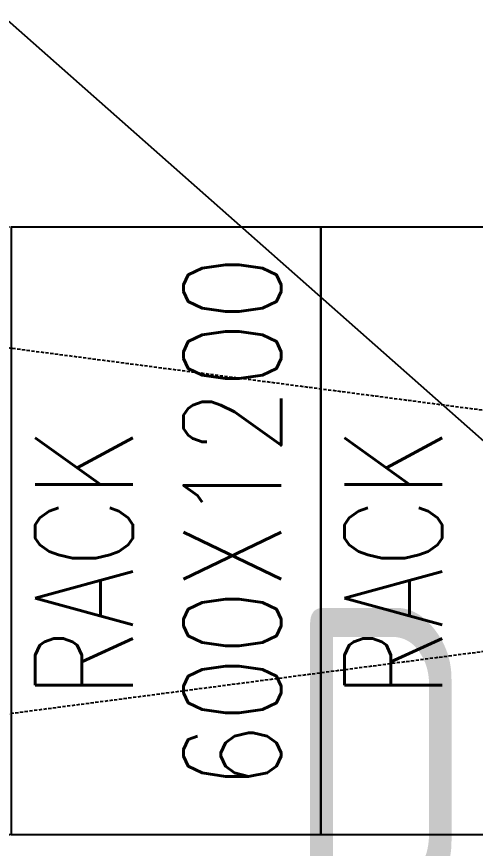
# Model space of a CAD drawing. Extents: x 225000 to 2157367, y 208400 to 840900.
# Drawn here: x 502556 to 503461, y 417775 to 419418 of the extents above; entities that cross this region are included whole.
import ezdxf
from ezdxf.enums import TextEntityAlignment as Align

# ---------------------------------------------------------------- set-up
doc = ezdxf.new("R2010")
doc.units = 0
doc.header["$LTSCALE"] = 10
doc.linetypes.add('XFDP20-DC-PH1$0$HIDDEN2', pattern=[0.1875, 0.125, -0.0625])
for name, color, linetype in [('XFDP20-DC-PH1$0$A-CR-TXT (PH2)', 15, 'Continuous'), ('XFDP20-DC-PH1$0$A-EQ (PH2)', 15, 'XFDP20-DC-PH1$0$HIDDEN2'), ('XFM2Q20-DC$0$RACK-DC1-600X1200', 6, 'Continuous')]:
    doc.layers.add(name, color=color, linetype=linetype)
doc.styles.add('XFDP20-DC-PH1$0$AA-TXT', font='isocp.shx', dxfattribs={"width": 0.8, "bigfont": 'china.shx'})
doc.styles.add('XFM2Q20-DC$0$XOL30-HVAC-EQ-L194205$0$Standard', font='txt.shx', dxfattribs={"width": 0.8, "bigfont": 'chineset.shx'})

# ---------------------------------------------------------------- blocks, each defined once
blk = doc.blocks.new('Data Center Layout_L20')
blk.add_line((511825.59, 211202.31), (498925.59, 222602.31))
blk = doc.blocks.new('XFDP20-DC-PH1')
at = {"layer": 'XFDP20-DC-PH1$0$A-EQ (PH2)', "ltscale": 5}
for p, q in [((509855.6, 219002.3, 0), (500725.6, 217802.3, 0)), ((500725.6, 219002.3, 0), (509855.6, 217802.3, 0))]:
    blk.add_line(p, q, dxfattribs=at)
at = {"layer": 'XFDP20-DC-PH1$0$A-EQ (PH2)', "ltscale": 5, "elevation": 0}
blk.add_lwpolyline([(509855.6, 217802.3), (500725.6, 217802.3), (500725.6, 219002.3), (509855.6, 219002.3)], close=True, dxfattribs=at)
at = {"layer": 'XFDP20-DC-PH1$0$A-CR-TXT (PH2)', "style": 'XFDP20-DC-PH1$0$AA-TXT', "width": 0.8}
blk.add_text('DATA CENTER (PH2)', height=600, dxfattribs=at).set_placement((505775.6, 217952), align=Align.MIDDLE)
blk = doc.blocks.new('XFM2Q20-DC')
at = {"layer": 'XFM2Q20-DC$0$RACK-DC1-600X1200'}
for p, q in [((502545.6, 219002.3), (503155.6, 219002.3)), ((503155.6, 219002.3), (503155.6, 217802.3)), ((503155.6, 219002.3), (503765.6, 219002.3)), ((503155.6, 217802.3), (503155.6, 218402.3))]:
    blk.add_line(p, q, dxfattribs=at)
for points in [[(503155.6, 217802.3), (502545.6, 217802.3), (502545.6, 219002.3), (503155.6, 219002.3)], [(503765.6, 217802.3), (503155.6, 217802.3), (503155.6, 219002.3), (503765.6, 219002.3)]]:
    blk.add_lwpolyline(points, close=True, dxfattribs=at)
at = {"color": 53, "style": 'XFM2Q20-DC$0$XOL30-HVAC-EQ-L194205$0$Standard', "width": 0.8}
for s, p in [('600X1200', (503077.4, 217891.2, 0)), ('RACK', (502785, 218071.2, 0)), ('RACK', (503395, 218071.2, 0))]:
    blk.add_text(s, height=192.55, rotation=90, dxfattribs=at).set_placement(p)

msp = doc.modelspace()

# ---------------------------------------------------------------- block references
for name in ['Data Center Layout_L20', 'XFDP20-DC-PH1', 'XFM2Q20-DC']:
    msp.add_blockref(name, (0, 200000))

doc.saveas('drawing.dxf')
